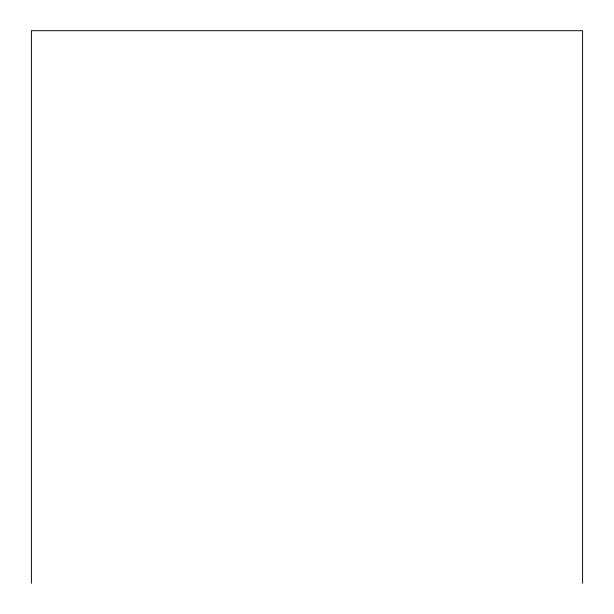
<?xml version="1.0" encoding="UTF-8"?>
<svg xmlns="http://www.w3.org/2000/svg" width="614" height="614" viewBox="0 0 614 614"><rect width="100%" height="100%" fill="white"/><g stroke="black" fill="none" stroke-linecap="round" stroke-linejoin="round"><path stroke-width="0.92" d="M582.594 583.3L582.594 30.7L31.406 30.7L31.406 583.3"/></g></svg>
